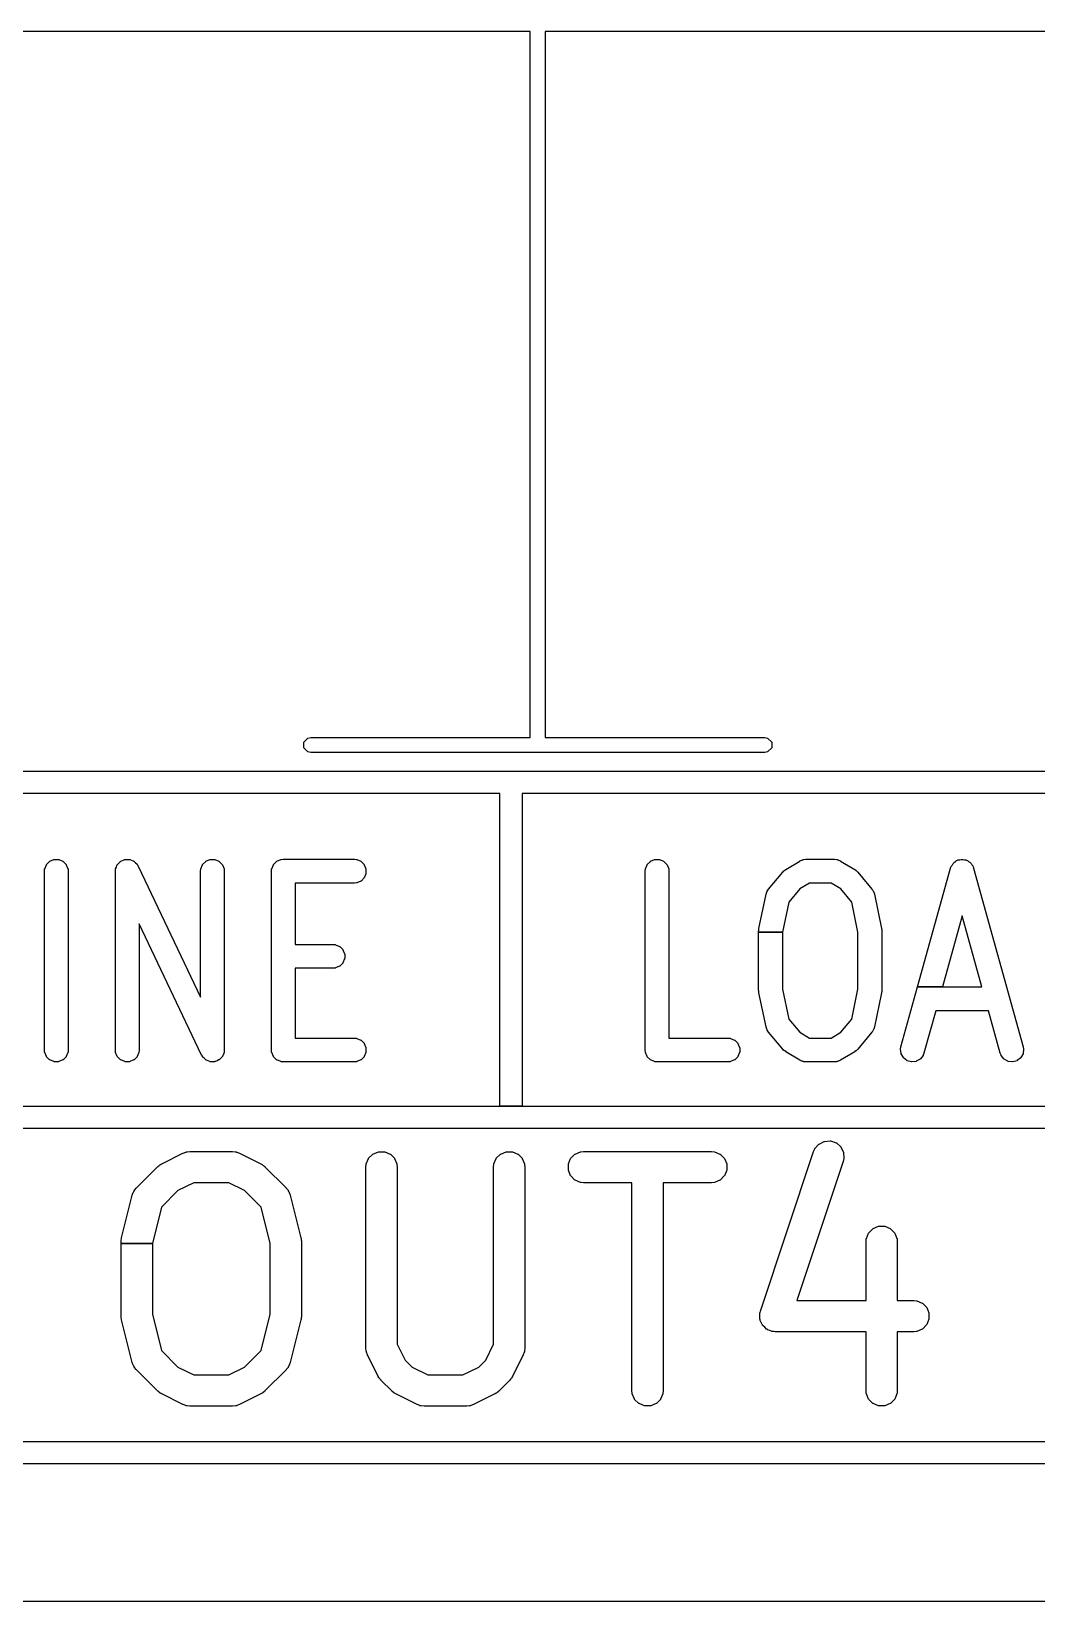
# Model space of a CAD drawing. Header units: millimetres. Extents: x 0 to 98, y 0 to 67.8.
# Drawn here: x 37.42 to 44.17, y 0 to 10.54 of the extents above; entities that cross this region are included whole.
import ezdxf

# ---------------------------------------------------------------- set-up
doc = ezdxf.new("R2010")
doc.units = ezdxf.units.MM
doc.layers.add('Edge.Cuts', color=254, linetype='CONTINUOUS', true_color=0xd0d2cd)

msp = doc.modelspace()

# ---------------------------------------------------------------- linework, layer by layer
at = {"layer": 'Edge.Cuts', "linetype": 'CONTINUOUS'}
for p, q in [((40.77, 10.54), (35.79, 10.54)), ((40.77, 5.8), (40.77, 10.54)), ((45.85, 10.54), (40.87, 10.54)), ((40.87, 10.54), (40.87, 5.8)), ((39.276866, 5.796194), (39.296, 5.8)), ((39.296, 5.8), (40.77, 5.8)), ((40.87, 5.8), (42.344, 5.8)), ((42.344, 5.8), (42.363134, 5.796194)), ((39.249806, 5.769134), (39.276866, 5.796194)), ((39.249806, 5.730866), (39.249806, 5.769134)), ((39.276866, 5.703806), (39.249806, 5.730866)), ((39.296, 5.7), (39.276866, 5.703806)), ((42.344, 5.7), (39.296, 5.7)), ((42.363134, 5.703806), (42.344, 5.7)), ((42.363134, 5.796194), (42.390194, 5.769134)), ((42.390194, 5.730866), (42.363134, 5.703806)), ((42.390194, 5.769134), (42.390194, 5.730866)), ((25.5, 5.575), (45.82, 5.575)), ((40.565, 5.425), (35.635, 5.425)), ((40.565, 3.325), (40.565, 5.425)), ((45.745, 5.425), (40.715, 5.425)), ((40.715, 5.425), (40.715, 3.325)), ((37.522676, 4.947862), (37.543368, 4.968554)), ((37.543368, 4.968554), (37.544991, 4.969637)), ((37.544991, 4.969637), (37.572027, 4.980836)), ((37.572027, 4.980836), (37.57394, 4.981217)), ((37.57394, 4.981217), (37.603204, 4.981217)), ((37.603204, 4.981217), (37.605117, 4.980836)), ((37.605117, 4.980836), (37.632153, 4.969637)), ((37.632153, 4.969637), (37.633776, 4.968554)), ((37.633776, 4.968554), (37.654468, 4.947862)), ((37.998866, 4.947861), (38.007779, 4.956776)), ((38.007779, 4.956776), (38.016213, 4.966129)), ((38.016213, 4.966129), (38.017775, 4.967295)), ((38.017775, 4.967295), (38.018777, 4.967773)), ((38.018777, 4.967773), (38.01956, 4.968555)), ((38.01956, 4.968555), (38.02118, 4.969637)), ((38.02118, 4.969637), (38.032811, 4.974457)), ((38.032811, 4.974457), (38.044198, 4.979877)), ((38.044198, 4.979877), (38.046088, 4.980355)), ((38.046088, 4.980355), (38.047192, 4.980413)), ((38.047192, 4.980413), (38.048218, 4.980837)), ((38.048218, 4.980837), (38.05013, 4.981217)), ((38.05013, 4.981217), (38.062738, 4.981217)), ((38.062738, 4.981217), (38.075313, 4.981868)), ((38.075313, 4.981868), (38.077244, 4.981587)), ((38.077244, 4.981587), (38.078287, 4.981217)), ((38.078287, 4.981217), (38.079394, 4.981217)), ((38.079394, 4.981217), (38.081307, 4.980837)), ((38.081307, 4.980837), (38.092956, 4.976013)), ((38.092956, 4.976013), (38.104822, 4.971801)), ((38.104822, 4.971801), (38.106498, 4.970803)), ((38.106498, 4.970803), (38.10732, 4.970062)), ((38.10732, 4.970062), (38.108345, 4.969637)), ((38.108345, 4.969637), (38.109966, 4.968554)), ((38.109966, 4.968554), (38.118878, 4.959642)), ((38.118878, 4.959642), (38.128233, 4.951208)), ((38.570294, 4.947862), (38.590986, 4.968554)), ((38.590986, 4.968554), (38.592609, 4.969637)), ((38.592609, 4.969637), (38.619645, 4.980836)), ((38.619645, 4.980836), (38.621558, 4.981217)), ((38.621558, 4.981217), (38.650822, 4.981217)), ((38.650822, 4.981217), (38.652735, 4.980836)), ((38.652735, 4.980836), (38.679771, 4.969637)), ((38.679771, 4.969637), (38.681394, 4.968554)), ((38.681394, 4.968554), (38.702086, 4.947862)), ((39.046485, 4.947862), (39.067177, 4.968554)), ((39.067177, 4.968554), (39.0688, 4.969637)), ((39.0688, 4.969637), (39.095836, 4.980836)), ((39.095836, 4.980836), (39.097259, 4.981193)), ((39.097259, 4.981193), (39.111891, 4.982634)), ((39.111891, 4.982634), (39.112381, 4.982658)), ((39.112381, 4.982658), (39.588571, 4.982658)), ((39.588571, 4.982658), (39.589061, 4.982634)), ((39.589061, 4.982634), (39.603693, 4.981193)), ((39.603693, 4.981193), (39.605116, 4.980836)), ((39.605116, 4.980836), (39.632152, 4.969637)), ((39.632152, 4.969637), (39.633775, 4.968554)), ((39.633775, 4.968554), (39.654467, 4.947862)), ((41.555056, 4.947862), (41.575748, 4.968554)), ((41.575748, 4.968554), (41.577371, 4.969637)), ((41.577371, 4.969637), (41.604407, 4.980836)), ((41.604407, 4.980836), (41.60632, 4.981217)), ((41.60632, 4.981217), (41.635584, 4.981217)), ((41.635584, 4.981217), (41.637497, 4.980836)), ((41.637497, 4.980836), (41.664533, 4.969637)), ((41.664533, 4.969637), (41.666156, 4.968554)), ((41.666156, 4.968554), (41.686848, 4.947862)), ((42.484555, 4.914114), (42.579793, 4.971257)), ((42.579793, 4.971257), (42.580225, 4.971489)), ((42.580225, 4.971489), (42.593513, 4.977782)), ((42.593513, 4.977782), (42.594917, 4.978209)), ((42.594917, 4.978209), (42.599824, 4.97894)), ((42.599824, 4.97894), (42.604407, 4.980837)), ((42.604407, 4.980837), (42.60583, 4.981193)), ((42.60583, 4.981193), (42.620462, 4.982634)), ((42.620462, 4.982634), (42.620952, 4.982658)), ((42.620952, 4.982658), (42.811428, 4.982658)), ((42.811428, 4.982658), (42.811918, 4.982634)), ((42.811918, 4.982634), (42.82655, 4.981193)), ((42.82655, 4.981193), (42.827973, 4.980837)), ((42.827973, 4.980837), (42.832561, 4.978937)), ((42.832561, 4.978937), (42.837463, 4.978207)), ((42.837463, 4.978207), (42.838867, 4.977781)), ((42.838867, 4.977781), (42.852155, 4.971489)), ((42.852155, 4.971489), (42.852587, 4.971257)), ((42.852587, 4.971257), (42.947826, 4.914114)), ((43.603067, 4.946425), (43.60738, 4.954052)), ((43.60738, 4.954052), (43.608653, 4.95553)), ((43.608653, 4.95553), (43.612606, 4.958623)), ((43.612606, 4.958623), (43.615699, 4.962576)), ((43.615699, 4.962576), (43.617177, 4.963849)), ((43.617177, 4.963849), (43.624804, 4.968162)), ((43.624804, 4.968162), (43.631705, 4.973556)), ((43.631705, 4.973556), (43.633446, 4.974434)), ((43.633446, 4.974434), (43.638281, 4.975778)), ((43.638281, 4.975778), (43.642653, 4.978248)), ((43.642653, 4.978248), (43.644505, 4.978858)), ((43.644505, 4.978858), (43.653199, 4.979923)), ((43.653199, 4.979923), (43.661644, 4.982268)), ((43.661644, 4.982268), (43.663589, 4.982413)), ((43.663589, 4.982413), (43.668571, 4.981804)), ((43.668571, 4.981804), (43.673553, 4.982413)), ((43.673553, 4.982413), (43.675498, 4.982268)), ((43.675498, 4.982268), (43.683941, 4.979923)), ((43.683941, 4.979923), (43.692637, 4.978858)), ((43.692637, 4.978858), (43.694489, 4.978248)), ((43.694489, 4.978248), (43.698859, 4.975778)), ((43.698859, 4.975778), (43.703696, 4.974434)), ((43.703696, 4.974434), (43.705437, 4.973556)), ((43.705437, 4.973556), (43.712338, 4.96816)), ((43.712338, 4.96816), (43.719964, 4.963849)), ((43.719964, 4.963849), (43.721443, 4.962576)), ((43.721443, 4.962576), (43.724534, 4.958623)), ((43.724534, 4.958623), (43.728489, 4.95553)), ((43.728489, 4.95553), (43.729762, 4.954051)), ((43.729762, 4.954051), (43.734071, 4.946427)), ((37.508572, 4.902658), (37.508596, 4.903148)), ((37.508572, 3.702658), (37.508572, 4.902658)), ((37.508596, 4.903148), (37.510037, 4.91778)), ((37.510037, 4.91778), (37.510394, 4.919203)), ((37.510394, 4.919203), (37.521593, 4.946239)), ((37.521593, 4.946239), (37.522676, 4.947862)), ((37.654468, 4.947862), (37.655551, 4.946239)), ((37.655551, 4.946239), (37.66675, 4.919203)), ((37.66675, 4.919203), (37.667107, 4.91778)), ((37.667107, 4.91778), (37.668548, 4.903148)), ((37.668548, 4.903148), (37.668572, 4.902658)), ((37.668572, 4.902658), (37.668572, 3.702658)), ((37.984762, 4.902658), (37.984786, 4.903148)), ((37.984762, 3.702658), (37.984762, 4.902658)), ((37.984786, 4.903148), (37.985629, 4.911714)), ((37.985552, 4.91321), (37.985832, 4.915136)), ((37.985629, 4.911714), (37.985552, 4.91321)), ((37.985832, 4.915136), (37.986017, 4.91566)), ((37.986017, 4.91566), (37.986227, 4.917782)), ((37.986227, 4.917782), (37.986583, 4.919203)), ((37.986583, 4.919203), (37.991405, 4.930848)), ((37.991405, 4.930848), (37.995619, 4.942719)), ((37.995619, 4.942719), (37.996616, 4.944393)), ((37.996616, 4.944393), (37.997358, 4.945218)), ((37.997358, 4.945218), (37.997783, 4.946241)), ((37.997783, 4.946241), (37.998866, 4.947861)), ((38.128233, 4.951208), (38.129167, 4.950075)), ((38.129167, 4.950075), (38.130262, 4.948258)), ((38.130262, 4.948258), (38.130658, 4.947862)), ((38.130658, 4.947862), (38.131741, 4.946239)), ((38.131741, 4.946239), (38.132312, 4.94486)), ((38.132312, 4.94486), (38.136759, 4.937485)), ((38.136759, 4.937485), (38.136991, 4.937053)), ((38.136991, 4.937053), (38.55619, 4.056735)), ((38.55619, 4.902658), (38.556214, 4.903148)), ((38.55619, 4.056735), (38.55619, 4.902658)), ((38.556214, 4.903148), (38.557655, 4.91778)), ((38.557655, 4.91778), (38.558012, 4.919203)), ((38.558012, 4.919203), (38.569211, 4.946239)), ((38.569211, 4.946239), (38.570294, 4.947862)), ((38.702086, 4.947862), (38.703169, 4.946239)), ((38.703169, 4.946239), (38.714368, 4.919203)), ((38.714368, 4.919203), (38.714725, 4.91778)), ((38.714725, 4.91778), (38.716166, 4.903148)), ((38.716166, 4.903148), (38.71619, 4.902658)), ((38.71619, 4.902658), (38.71619, 3.702658)), ((39.032381, 4.902658), (39.032405, 4.903148)), ((39.032381, 3.702658), (39.032381, 4.902658)), ((39.032405, 4.903148), (39.033846, 4.91778)), ((39.033846, 4.91778), (39.034203, 4.919203)), ((39.034203, 4.919203), (39.045402, 4.946239)), ((39.045402, 4.946239), (39.046485, 4.947862)), ((39.654467, 4.857454), (39.633775, 4.836762)), ((39.654467, 4.947862), (39.65555, 4.946239)), ((39.65555, 4.859077), (39.654467, 4.857454)), ((39.65555, 4.946239), (39.666749, 4.919203)), ((39.666749, 4.886113), (39.65555, 4.859077)), ((39.666749, 4.919203), (39.66713, 4.91729)), ((39.66713, 4.888026), (39.666749, 4.886113)), ((39.66713, 4.91729), (39.66713, 4.888026)), ((41.540952, 4.902658), (41.540976, 4.903148)), ((41.540952, 3.702658), (41.540952, 4.902658)), ((41.540976, 4.903148), (41.542417, 4.91778)), ((41.542417, 4.91778), (41.542774, 4.919203)), ((41.542774, 4.919203), (41.553973, 4.946239)), ((41.553973, 4.946239), (41.555056, 4.947862)), ((41.686848, 4.947862), (41.687931, 4.946239)), ((41.687931, 4.946239), (41.69913, 4.919203)), ((41.69913, 4.919203), (41.699487, 4.91778)), ((41.699487, 4.91778), (41.700928, 4.903148)), ((41.700928, 4.903148), (41.700952, 4.902658)), ((41.700952, 4.902658), (41.700952, 3.782658)), ((42.369018, 4.782444), (42.464256, 4.89673)), ((42.464256, 4.89673), (42.464588, 4.897091)), ((42.464588, 4.897091), (42.470389, 4.902806)), ((42.470389, 4.902806), (42.471304, 4.90404)), ((42.471304, 4.90404), (42.472339, 4.905077)), ((42.472339, 4.905077), (42.473789, 4.906155)), ((42.473789, 4.906155), (42.475065, 4.90741)), ((42.475065, 4.90741), (42.476247, 4.908274)), ((42.476247, 4.908274), (42.477609, 4.90899)), ((42.477609, 4.90899), (42.484147, 4.913842)), ((42.484147, 4.913842), (42.484555, 4.914114)), ((42.947826, 4.914114), (42.948234, 4.913842)), ((42.948234, 4.913842), (42.95477, 4.908989)), ((42.95477, 4.908989), (42.956133, 4.908274)), ((42.956133, 4.908274), (42.957318, 4.907409)), ((42.957318, 4.907409), (42.958599, 4.906147)), ((42.958599, 4.906147), (42.96004, 4.905077)), ((42.96004, 4.905077), (42.961076, 4.90404)), ((42.961076, 4.90404), (42.961988, 4.902809)), ((42.961988, 4.902809), (42.967792, 4.897091)), ((42.967792, 4.897091), (42.968124, 4.89673)), ((42.968124, 4.89673), (43.063362, 4.782444)), ((43.369669, 4.125515), (43.591489, 4.924069)), ((43.591489, 4.924069), (43.591644, 4.924534)), ((43.591644, 4.924534), (43.592315, 4.92627)), ((43.592315, 4.92627), (43.592371, 4.926725)), ((43.592371, 4.926725), (43.592981, 4.928576)), ((43.592981, 4.928576), (43.593697, 4.929845)), ((43.593697, 4.929845), (43.596949, 4.938248)), ((43.596949, 4.938248), (43.597673, 4.939524)), ((43.597673, 4.939524), (43.603067, 4.946425)), ((43.734071, 4.946427), (43.739469, 4.939524)), ((43.739469, 4.939524), (43.740193, 4.938248)), ((43.740193, 4.938248), (43.743442, 4.929847)), ((43.743442, 4.929847), (43.74416, 4.928578)), ((43.74416, 4.928578), (43.744771, 4.92672)), ((43.744771, 4.92672), (43.744825, 4.926274)), ((43.744825, 4.926274), (43.745498, 4.924536)), ((43.745498, 4.924536), (43.745653, 4.924069)), ((43.745653, 4.924069), (44.078986, 3.724069)), ((39.588571, 4.822658), (39.192381, 4.822658)), ((39.192381, 4.822658), (39.192381, 4.411229)), ((39.589061, 4.822682), (39.588571, 4.822658)), ((39.603693, 4.824123), (39.589061, 4.822682)), ((39.605116, 4.82448), (39.603693, 4.824123)), ((39.632152, 4.835679), (39.605116, 4.82448)), ((39.633775, 4.836762), (39.632152, 4.835679)), ((42.304538, 4.518975), (42.352158, 4.747546)), ((42.352158, 4.747546), (42.352282, 4.748021)), ((42.352282, 4.748021), (42.356677, 4.762051)), ((42.356677, 4.762051), (42.357315, 4.76337)), ((42.357315, 4.76337), (42.358957, 4.765782)), ((42.358957, 4.765782), (42.359826, 4.768568)), ((42.359826, 4.768568), (42.360463, 4.769889)), ((42.360463, 4.769889), (42.368723, 4.782052)), ((42.368723, 4.782052), (42.369018, 4.782444)), ((42.578496, 4.783891), (42.50472, 4.69536)), ((42.643111, 4.822658), (42.578496, 4.783891)), ((42.78927, 4.822658), (42.643111, 4.822658)), ((42.853882, 4.783892), (42.78927, 4.822658)), ((42.927658, 4.69536), (42.853882, 4.783892)), ((43.063362, 4.782444), (43.063657, 4.782052)), ((43.063657, 4.782052), (43.071917, 4.769888)), ((43.071917, 4.769888), (43.072555, 4.768566)), ((43.072555, 4.768566), (43.073422, 4.765782)), ((43.073422, 4.765782), (43.075065, 4.763371)), ((43.075065, 4.763371), (43.075704, 4.762051)), ((43.075704, 4.762051), (43.080099, 4.748021)), ((43.080099, 4.748021), (43.080223, 4.747546)), ((43.080223, 4.747546), (43.127842, 4.518974)), ((42.50472, 4.69536), (42.462857, 4.494411)), ((42.969523, 4.494415), (42.927658, 4.69536)), ((38.563962, 3.668263), (38.144762, 4.548583)), ((38.144762, 4.548583), (38.144762, 3.702658)), ((43.668571, 4.603753), (43.535728, 4.125515)), ((43.801414, 4.125515), (43.668571, 4.603753)), ((42.302857, 4.502658), (42.30288, 4.503137)), ((42.302857, 4.494411), (42.302857, 4.502658)), ((42.302857, 4.102658), (42.302857, 4.494411)), ((42.302857, 4.494411), (42.462857, 4.494411)), ((42.462857, 4.494411), (42.302857, 4.494411)), ((42.30288, 4.503137), (42.302906, 4.503412)), ((42.302889, 4.50387), (42.303636, 4.510822)), ((42.302906, 4.503412), (42.302889, 4.50387)), ((42.303636, 4.510822), (42.304322, 4.517781)), ((42.304322, 4.517781), (42.304433, 4.518229)), ((42.304433, 4.518229), (42.304463, 4.518498)), ((42.304463, 4.518498), (42.304538, 4.518975)), ((42.462857, 4.494411), (42.462857, 4.110907)), ((42.969523, 4.110903), (42.969523, 4.494415)), ((43.127842, 4.518974), (43.127918, 4.518488)), ((43.127918, 4.518488), (43.127946, 4.518228)), ((43.127946, 4.518228), (43.128058, 4.517779)), ((43.128058, 4.517779), (43.128738, 4.510862)), ((43.128738, 4.510862), (43.129491, 4.503872)), ((43.129491, 4.503872), (43.129472, 4.503416)), ((43.129472, 4.503416), (43.129499, 4.503148)), ((43.129499, 4.503148), (43.129523, 4.502658)), ((43.129523, 4.502658), (43.129523, 4.102658)), ((39.192381, 4.411229), (39.445714, 4.411229)), ((39.445714, 4.411229), (39.446204, 4.411205)), ((39.446204, 4.411205), (39.460836, 4.409764)), ((39.460836, 4.409764), (39.462259, 4.409407)), ((39.462259, 4.409407), (39.489295, 4.398208)), ((39.489295, 4.398208), (39.490918, 4.397125)), ((39.490918, 4.397125), (39.51161, 4.376433)), ((39.51161, 4.376433), (39.512693, 4.37481)), ((39.512693, 4.37481), (39.523892, 4.347774)), ((39.523892, 4.347774), (39.524273, 4.345861)), ((39.524273, 4.345861), (39.524273, 4.316597)), ((39.445714, 4.251229), (39.192381, 4.251229)), ((39.192381, 4.251229), (39.192381, 3.782658)), ((39.446204, 4.251253), (39.445714, 4.251229)), ((39.460836, 4.252694), (39.446204, 4.251253)), ((39.462259, 4.253051), (39.460836, 4.252694)), ((39.489295, 4.26425), (39.462259, 4.253051)), ((39.490918, 4.265333), (39.489295, 4.26425)), ((39.51161, 4.286025), (39.490918, 4.265333)), ((39.512693, 4.287648), (39.51161, 4.286025)), ((39.523892, 4.314684), (39.512693, 4.287648)), ((39.524273, 4.316597), (39.523892, 4.314684)), ((42.462857, 4.110907), (42.50472, 3.909957)), ((42.927658, 3.909957), (42.969523, 4.110903)), ((43.258156, 3.724069), (43.369669, 4.125515)), ((43.369669, 4.125515), (43.535728, 4.125515)), ((43.535728, 4.125515), (43.369669, 4.125515)), ((43.535728, 4.125515), (43.801414, 4.125515)), ((42.30288, 4.102178), (42.302857, 4.102658)), ((42.302906, 4.101906), (42.30288, 4.102178)), ((42.302889, 4.101445), (42.302906, 4.101906)), ((42.303636, 4.094497), (42.302889, 4.101445)), ((42.303636, 4.094496), (42.303636, 4.094497)), ((42.304322, 4.087536), (42.303636, 4.094496)), ((42.304431, 4.087096), (42.304322, 4.087536)), ((42.304462, 4.08682), (42.304431, 4.087096)), ((42.304538, 4.086341), (42.304462, 4.08682)), ((42.352158, 3.857769), (42.304538, 4.086341)), ((43.127842, 4.086342), (43.080223, 3.857769)), ((43.127919, 4.086829), (43.127842, 4.086342)), ((43.127947, 4.087099), (43.127919, 4.086829)), ((43.128058, 4.087537), (43.127947, 4.087099)), ((43.128738, 4.094455), (43.128058, 4.087537)), ((43.129491, 4.101444), (43.128738, 4.094455)), ((43.129499, 4.102167), (43.129472, 4.101903)), ((43.129472, 4.101903), (43.129491, 4.101444)), ((43.129523, 4.102658), (43.129499, 4.102167)), ((42.50472, 3.909957), (42.578496, 3.821426)), ((42.853882, 3.821427), (42.927658, 3.909957)), ((43.491283, 3.965515), (43.41232, 3.681247)), ((43.845859, 3.965515), (43.491283, 3.965515)), ((43.924822, 3.681247), (43.845859, 3.965515)), ((42.352282, 3.857295), (42.352158, 3.857769)), ((42.356676, 3.843265), (42.352282, 3.857295)), ((42.357315, 3.841944), (42.356676, 3.843265)), ((42.358957, 3.839533), (42.357315, 3.841944)), ((42.359826, 3.836747), (42.358957, 3.839533)), ((42.360463, 3.835426), (42.359826, 3.836747)), ((42.368723, 3.823263), (42.360463, 3.835426)), ((42.369018, 3.822871), (42.368723, 3.823263)), ((42.464256, 3.708585), (42.369018, 3.822871)), ((42.578496, 3.821426), (42.643109, 3.782658)), ((42.78927, 3.782658), (42.853882, 3.821427)), ((43.063362, 3.822871), (42.968124, 3.708585)), ((43.063657, 3.823263), (43.063362, 3.822871)), ((43.071917, 3.835427), (43.063657, 3.823263)), ((43.072555, 3.836749), (43.071917, 3.835427)), ((43.073421, 3.839533), (43.072555, 3.836749)), ((43.075065, 3.841943), (43.073421, 3.839533)), ((43.075704, 3.843264), (43.075065, 3.841943)), ((43.080099, 3.857294), (43.075704, 3.843264)), ((43.080223, 3.857769), (43.080099, 3.857294)), ((37.508596, 3.702168), (37.508572, 3.702658)), ((37.510037, 3.687536), (37.508596, 3.702168)), ((37.668548, 3.702168), (37.667107, 3.687536)), ((37.668572, 3.702658), (37.668548, 3.702168)), ((37.984786, 3.702168), (37.984762, 3.702658)), ((37.986227, 3.687536), (37.984786, 3.702168)), ((38.144738, 3.702168), (38.143297, 3.687536)), ((38.144762, 3.702658), (38.144738, 3.702168)), ((38.714933, 3.689651), (38.714725, 3.687536)), ((38.715119, 3.690174), (38.714933, 3.689651)), ((38.7154, 3.692109), (38.715119, 3.690174)), ((38.716166, 3.702167), (38.715321, 3.693606)), ((38.715321, 3.693606), (38.7154, 3.692109)), ((38.71619, 3.702658), (38.716166, 3.702167)), ((39.032405, 3.702168), (39.032381, 3.702658)), ((39.033846, 3.687536), (39.032405, 3.702168)), ((39.192381, 3.782658), (39.588571, 3.782658)), ((39.588571, 3.782658), (39.589061, 3.782634)), ((39.589061, 3.782634), (39.603693, 3.781193)), ((39.603693, 3.781193), (39.605116, 3.780836)), ((39.605116, 3.780836), (39.632152, 3.769637)), ((39.632152, 3.769637), (39.633775, 3.768554)), ((39.633775, 3.768554), (39.654467, 3.747862)), ((39.654467, 3.747862), (39.65555, 3.746239)), ((39.65555, 3.746239), (39.666749, 3.719203)), ((39.666749, 3.719203), (39.66713, 3.71729)), ((39.66713, 3.71729), (39.66713, 3.688026)), ((41.540976, 3.702168), (41.540952, 3.702658)), ((41.542417, 3.687536), (41.540976, 3.702168)), ((41.700952, 3.782658), (42.097142, 3.782658)), ((42.097142, 3.782658), (42.097632, 3.782634)), ((42.097632, 3.782634), (42.112264, 3.781193)), ((42.112264, 3.781193), (42.113687, 3.780836)), ((42.113687, 3.780836), (42.140723, 3.769637)), ((42.140723, 3.769637), (42.142346, 3.768554)), ((42.142346, 3.768554), (42.163038, 3.747862)), ((42.163038, 3.747862), (42.164121, 3.746239)), ((42.164121, 3.746239), (42.17532, 3.719203)), ((42.17532, 3.719203), (42.175701, 3.71729)), ((42.175701, 3.71729), (42.175701, 3.688026)), ((42.464588, 3.708224), (42.464256, 3.708585)), ((42.470389, 3.70251), (42.464588, 3.708224)), ((42.471305, 3.701274), (42.470389, 3.70251)), ((42.472342, 3.700236), (42.471305, 3.701274)), ((42.473784, 3.699166), (42.472342, 3.700236)), ((42.475063, 3.697906), (42.473784, 3.699166)), ((42.476248, 3.697041), (42.475063, 3.697906)), ((42.477606, 3.696328), (42.476248, 3.697041)), ((42.484147, 3.691473), (42.477606, 3.696328)), ((42.484555, 3.691201), (42.484147, 3.691473)), ((42.579793, 3.634059), (42.484555, 3.691201)), ((42.643109, 3.782658), (42.78927, 3.782658)), ((42.947825, 3.691201), (42.852587, 3.634059)), ((42.948234, 3.691474), (42.947825, 3.691201)), ((42.954765, 3.696325), (42.948234, 3.691474)), ((42.95613, 3.697039), (42.954765, 3.696325)), ((42.95732, 3.697908), (42.95613, 3.697039)), ((42.958599, 3.699171), (42.95732, 3.697908)), ((42.960036, 3.700235), (42.958599, 3.699171)), ((42.961077, 3.701276), (42.960036, 3.700235)), ((42.961993, 3.702515), (42.961077, 3.701276)), ((42.967791, 3.708224), (42.961993, 3.702515)), ((42.968124, 3.708585), (42.967791, 3.708224)), ((43.255483, 3.70764), (43.25552, 3.709107)), ((43.259038, 3.678593), (43.255483, 3.70764)), ((43.25552, 3.709107), (43.258048, 3.723591)), ((43.258048, 3.723591), (43.258156, 3.724069)), ((44.081659, 3.70764), (44.078104, 3.678593)), ((44.078986, 3.724069), (44.079094, 3.723591)), ((44.079094, 3.723591), (44.081622, 3.709107)), ((44.081622, 3.709107), (44.081659, 3.70764)), ((37.510394, 3.686113), (37.510037, 3.687536)), ((37.521593, 3.659077), (37.510394, 3.686113)), ((37.522676, 3.657454), (37.521593, 3.659077)), ((37.543368, 3.636762), (37.522676, 3.657454)), ((37.544991, 3.635679), (37.543368, 3.636762)), ((37.572027, 3.62448), (37.544991, 3.635679)), ((37.57394, 3.624099), (37.572027, 3.62448)), ((37.603204, 3.624099), (37.57394, 3.624099)), ((37.605117, 3.62448), (37.603204, 3.624099)), ((37.632153, 3.635679), (37.605117, 3.62448)), ((37.633776, 3.636762), (37.632153, 3.635679)), ((37.654468, 3.657454), (37.633776, 3.636762)), ((37.655551, 3.659077), (37.654468, 3.657454)), ((37.66675, 3.686113), (37.655551, 3.659077)), ((37.667107, 3.687536), (37.66675, 3.686113)), ((37.986584, 3.686113), (37.986227, 3.687536)), ((37.997783, 3.659077), (37.986584, 3.686113)), ((37.998866, 3.657454), (37.997783, 3.659077)), ((38.019558, 3.636762), (37.998866, 3.657454)), ((38.021181, 3.635679), (38.019558, 3.636762)), ((38.048217, 3.62448), (38.021181, 3.635679)), ((38.05013, 3.624099), (38.048217, 3.62448)), ((38.079394, 3.624099), (38.05013, 3.624099)), ((38.081307, 3.62448), (38.079394, 3.624099)), ((38.108343, 3.635679), (38.081307, 3.62448)), ((38.109966, 3.636762), (38.108343, 3.635679)), ((38.130658, 3.657454), (38.109966, 3.636762)), ((38.131741, 3.659077), (38.130658, 3.657454)), ((38.14294, 3.686113), (38.131741, 3.659077)), ((38.143297, 3.687536), (38.14294, 3.686113)), ((38.564194, 3.667832), (38.563962, 3.668263)), ((38.568634, 3.660467), (38.564194, 3.667832)), ((38.569211, 3.659075), (38.568634, 3.660467)), ((38.570294, 3.657454), (38.569211, 3.659075)), ((38.570686, 3.657062), (38.570294, 3.657454)), ((38.571785, 3.65524), (38.570686, 3.657062)), ((38.572719, 3.654108), (38.571785, 3.65524)), ((38.582072, 3.645676), (38.572719, 3.654108)), ((38.590986, 3.636762), (38.582072, 3.645676)), ((38.592609, 3.635679), (38.590986, 3.636762)), ((38.593629, 3.635257), (38.592609, 3.635679)), ((38.594454, 3.634513), (38.593629, 3.635257)), ((38.59613, 3.633515), (38.594454, 3.634513)), ((38.608011, 3.629299), (38.59613, 3.633515)), ((38.619645, 3.62448), (38.608011, 3.629299)), ((38.621558, 3.624099), (38.619645, 3.62448)), ((38.622665, 3.624099), (38.621558, 3.624099)), ((38.623708, 3.623729), (38.622665, 3.624099)), ((38.625638, 3.623448), (38.623708, 3.623729)), ((38.638221, 3.624099), (38.625638, 3.623448)), ((38.650822, 3.624099), (38.638221, 3.624099)), ((38.652737, 3.62448), (38.650822, 3.624099)), ((38.653758, 3.624904), (38.652737, 3.62448)), ((38.654861, 3.62496), (38.653758, 3.624904)), ((38.656755, 3.625439), (38.654861, 3.62496)), ((38.668146, 3.630865), (38.656755, 3.625439)), ((38.679771, 3.635679), (38.668146, 3.630865)), ((38.681395, 3.636764), (38.679771, 3.635679)), ((38.682175, 3.637545), (38.681395, 3.636764)), ((38.683174, 3.63802), (38.682175, 3.637545)), ((38.68474, 3.639187), (38.683174, 3.63802)), ((38.693181, 3.648552), (38.68474, 3.639187)), ((38.702085, 3.657454), (38.693181, 3.648552)), ((38.70317, 3.659078), (38.702085, 3.657454)), ((38.703592, 3.6601), (38.70317, 3.659078)), ((38.704334, 3.660921), (38.703592, 3.6601)), ((38.705333, 3.662598), (38.704334, 3.660921)), ((38.709546, 3.674474), (38.705333, 3.662598)), ((38.714368, 3.686112), (38.709546, 3.674474)), ((38.714725, 3.687536), (38.714368, 3.686112)), ((39.034203, 3.686113), (39.033846, 3.687536)), ((39.045402, 3.659077), (39.034203, 3.686113)), ((39.046485, 3.657454), (39.045402, 3.659077)), ((39.067177, 3.636762), (39.046485, 3.657454)), ((39.0688, 3.635679), (39.067177, 3.636762)), ((39.095836, 3.62448), (39.0688, 3.635679)), ((39.097259, 3.624123), (39.095836, 3.62448)), ((39.111891, 3.622682), (39.097259, 3.624123)), ((39.112381, 3.622658), (39.111891, 3.622682)), ((39.588571, 3.622658), (39.112381, 3.622658)), ((39.589061, 3.622682), (39.588571, 3.622658)), ((39.603693, 3.624123), (39.589061, 3.622682)), ((39.605116, 3.62448), (39.603693, 3.624123)), ((39.632152, 3.635679), (39.605116, 3.62448)), ((39.633775, 3.636762), (39.632152, 3.635679)), ((39.654467, 3.657454), (39.633775, 3.636762)), ((39.65555, 3.659077), (39.654467, 3.657454)), ((39.666749, 3.686113), (39.65555, 3.659077)), ((39.66713, 3.688026), (39.666749, 3.686113)), ((41.542774, 3.686113), (41.542417, 3.687536)), ((41.553973, 3.659077), (41.542774, 3.686113)), ((41.555056, 3.657454), (41.553973, 3.659077)), ((41.575748, 3.636762), (41.555056, 3.657454)), ((41.577371, 3.635679), (41.575748, 3.636762)), ((41.604407, 3.62448), (41.577371, 3.635679)), ((41.60583, 3.624123), (41.604407, 3.62448)), ((41.620462, 3.622682), (41.60583, 3.624123)), ((41.620952, 3.622658), (41.620462, 3.622682)), ((42.097142, 3.622658), (41.620952, 3.622658)), ((42.097632, 3.622682), (42.097142, 3.622658)), ((42.112264, 3.624123), (42.097632, 3.622682)), ((42.113687, 3.62448), (42.112264, 3.624123)), ((42.140723, 3.635679), (42.113687, 3.62448)), ((42.142346, 3.636762), (42.140723, 3.635679)), ((42.163038, 3.657454), (42.142346, 3.636762)), ((42.164121, 3.659077), (42.163038, 3.657454)), ((42.17532, 3.686113), (42.164121, 3.659077)), ((42.175701, 3.688026), (42.17532, 3.686113)), ((42.580225, 3.633827), (42.579793, 3.634059)), ((42.593513, 3.627535), (42.580225, 3.633827)), ((42.594917, 3.627108), (42.593513, 3.627535)), ((42.599823, 3.626379), (42.594917, 3.627108)), ((42.604406, 3.62448), (42.599823, 3.626379)), ((42.60583, 3.624123), (42.604406, 3.62448)), ((42.620462, 3.622682), (42.60583, 3.624123)), ((42.620952, 3.622658), (42.620462, 3.622682)), ((42.811428, 3.622658), (42.620952, 3.622658)), ((42.811918, 3.622682), (42.811428, 3.622658)), ((42.82655, 3.624123), (42.811918, 3.622682)), ((42.827974, 3.62448), (42.82655, 3.624123)), ((42.832552, 3.626378), (42.827974, 3.62448)), ((42.837462, 3.627107), (42.832552, 3.626378)), ((42.838867, 3.627534), (42.837462, 3.627107)), ((42.852155, 3.633827), (42.838867, 3.627534)), ((42.852587, 3.634059), (42.852155, 3.633827)), ((43.259648, 3.67674), (43.259038, 3.678593)), ((43.274047, 3.651265), (43.259648, 3.67674)), ((43.27532, 3.649786), (43.274047, 3.651265)), ((43.298372, 3.63176), (43.27532, 3.649786)), ((43.300114, 3.630881), (43.298372, 3.63176)), ((43.328311, 3.623048), (43.300114, 3.630881)), ((43.330256, 3.622903), (43.328311, 3.623048)), ((43.359303, 3.626458), (43.330256, 3.622903)), ((43.361156, 3.627068), (43.359303, 3.626458)), ((43.386631, 3.641467), (43.361156, 3.627068)), ((43.38811, 3.64274), (43.386631, 3.641467)), ((43.406136, 3.665792), (43.38811, 3.64274)), ((43.40686, 3.667068), (43.406136, 3.665792)), ((43.412165, 3.680781), (43.40686, 3.667068)), ((43.41232, 3.681247), (43.412165, 3.680781)), ((43.924977, 3.680781), (43.924822, 3.681247)), ((43.930282, 3.667068), (43.924977, 3.680781)), ((43.931006, 3.665792), (43.930282, 3.667068)), ((43.949032, 3.64274), (43.931006, 3.665792)), ((43.950511, 3.641467), (43.949032, 3.64274)), ((43.975986, 3.627068), (43.950511, 3.641467)), ((43.977839, 3.626458), (43.975986, 3.627068)), ((44.006886, 3.622903), (43.977839, 3.626458)), ((44.008831, 3.623048), (44.006886, 3.622903)), ((44.037028, 3.630881), (44.008831, 3.623048)), ((44.03877, 3.63176), (44.037028, 3.630881)), ((44.061822, 3.649786), (44.03877, 3.63176)), ((44.063095, 3.651265), (44.061822, 3.649786)), ((44.077494, 3.67674), (44.063095, 3.651265)), ((44.078104, 3.678593), (44.077494, 3.67674)), ((35.635, 3.325), (40.565, 3.325)), ((40.565, 3.325), (40.715, 3.325)), ((40.715, 3.325), (40.565, 3.325)), ((40.715, 3.325), (45.745, 3.325)), ((45.745, 3.175), (35.635, 3.175)), ((42.680775, 3.040699), (42.70634, 3.070175)), ((42.70634, 3.070175), (42.707881, 3.071371)), ((42.707881, 3.071371), (42.74278, 3.08882)), ((42.74278, 3.08882), (42.744661, 3.089335)), ((42.744661, 3.089335), (42.783581, 3.092102)), ((42.783581, 3.092102), (42.785517, 3.091858)), ((42.785517, 3.091858), (42.822533, 3.079519)), ((42.822533, 3.079519), (42.824228, 3.078553)), ((42.824228, 3.078553), (42.853704, 3.052988)), ((38.295899, 2.938958), (38.438756, 3.010387)), ((38.438756, 3.010387), (38.439205, 3.010585)), ((38.439205, 3.010585), (38.457514, 3.017591)), ((38.457514, 3.017591), (38.458946, 3.017908)), ((38.458946, 3.017908), (38.461717, 3.018106)), ((38.461717, 3.018106), (38.464292, 3.019171)), ((38.464292, 3.019171), (38.465715, 3.019527)), ((38.465715, 3.019527), (38.485224, 3.021448)), ((38.485224, 3.021448), (38.485714, 3.021472)), ((38.485714, 3.021472), (38.771428, 3.021472)), ((38.771428, 3.021472), (38.771918, 3.021448)), ((38.771918, 3.021448), (38.791427, 3.019527)), ((38.791427, 3.019527), (38.79285, 3.01917)), ((38.79285, 3.01917), (38.79542, 3.018106)), ((38.79542, 3.018106), (38.798196, 3.017908)), ((38.798196, 3.017908), (38.799628, 3.017591)), ((38.799628, 3.017591), (38.817937, 3.010585)), ((38.817937, 3.010585), (38.818386, 3.010387)), ((38.818386, 3.010387), (38.961242, 2.938958)), ((39.66873, 2.937894), (39.683662, 2.973942)), ((39.683662, 2.973942), (39.684745, 2.975565)), ((39.684745, 2.975565), (39.712335, 3.003155)), ((39.712335, 3.003155), (39.713958, 3.004238)), ((39.713958, 3.004238), (39.750006, 3.01917)), ((39.750006, 3.01917), (39.751919, 3.019551)), ((39.751919, 3.019551), (39.790937, 3.019551)), ((39.790937, 3.019551), (39.79285, 3.01917)), ((39.79285, 3.01917), (39.828898, 3.004238)), ((39.828898, 3.004238), (39.830521, 3.003155)), ((39.830521, 3.003155), (39.858111, 2.975565)), ((39.858111, 2.975565), (39.859194, 2.973942)), ((39.859194, 2.973942), (39.874126, 2.937894)), ((40.525873, 2.937894), (40.540805, 2.973942)), ((40.540805, 2.973942), (40.541888, 2.975565)), ((40.541888, 2.975565), (40.569478, 3.003155)), ((40.569478, 3.003155), (40.571101, 3.004238)), ((40.571101, 3.004238), (40.607149, 3.01917)), ((40.607149, 3.01917), (40.609062, 3.019551)), ((40.609062, 3.019551), (40.64808, 3.019551)), ((40.64808, 3.019551), (40.649993, 3.01917)), ((40.649993, 3.01917), (40.686041, 3.004238)), ((40.686041, 3.004238), (40.687664, 3.003155)), ((40.687664, 3.003155), (40.715254, 2.975565)), ((40.715254, 2.975565), (40.716337, 2.973942)), ((40.716337, 2.973942), (40.731269, 2.937894)), ((41.025874, 2.937894), (41.040806, 2.973942)), ((41.040806, 2.973942), (41.041889, 2.975565)), ((41.041889, 2.975565), (41.069479, 3.003155)), ((41.069479, 3.003155), (41.071102, 3.004238)), ((41.071102, 3.004238), (41.10715, 3.01917)), ((41.10715, 3.01917), (41.108573, 3.019527)), ((41.108573, 3.019527), (41.128082, 3.021448)), ((41.128082, 3.021448), (41.128572, 3.021472)), ((41.128572, 3.021472), (41.985715, 3.021472)), ((41.985715, 3.021472), (41.986205, 3.021448)), ((41.986205, 3.021448), (42.005714, 3.019527)), ((42.005714, 3.019527), (42.007137, 3.01917)), ((42.007137, 3.01917), (42.043185, 3.004238)), ((42.043185, 3.004238), (42.044808, 3.003155)), ((42.044808, 3.003155), (42.072398, 2.975565)), ((42.072398, 2.975565), (42.073481, 2.973942)), ((42.073481, 2.973942), (42.088413, 2.937894)), ((42.314675, 1.949676), (42.671818, 3.021103)), ((42.87104, 2.954696), (42.559965, 2.021472)), ((42.671818, 3.021103), (42.671995, 3.02156)), ((42.671995, 3.02156), (42.679986, 3.039461)), ((42.679986, 3.039461), (42.680775, 3.040699)), ((42.853704, 3.052988), (42.8549, 3.051447)), ((42.8549, 3.051447), (42.87235, 3.016548)), ((42.871173, 2.955168), (42.87104, 2.954696)), ((42.87552, 2.974283), (42.871173, 2.955168)), ((42.87235, 3.016548), (42.872865, 3.014666)), ((42.872865, 3.014666), (42.875631, 2.975746)), ((42.875631, 2.975746), (42.87552, 2.974283)), ((38.125753, 2.776433), (38.268611, 2.91929)), ((38.268611, 2.91929), (38.268975, 2.919619)), ((38.268975, 2.919619), (38.276313, 2.925643)), ((38.276313, 2.925643), (38.277769, 2.92732)), ((38.277769, 2.92732), (38.27888, 2.928274)), ((38.27888, 2.928274), (38.281629, 2.930006)), ((38.281629, 2.930006), (38.284129, 2.932056)), ((38.284129, 2.932056), (38.285385, 2.932809)), ((38.285385, 2.932809), (38.28743, 2.933658)), ((38.28743, 2.933658), (38.295472, 2.938718)), ((38.295472, 2.938718), (38.295899, 2.938958)), ((38.961242, 2.938958), (38.961669, 2.938718)), ((38.961669, 2.938718), (38.96971, 2.933657)), ((38.96971, 2.933657), (38.971756, 2.932809)), ((38.971756, 2.932809), (38.973014, 2.932055)), ((38.973014, 2.932055), (38.975515, 2.930003)), ((38.975515, 2.930003), (38.978261, 2.928274)), ((38.978261, 2.928274), (38.979374, 2.927319)), ((38.979374, 2.927319), (38.980827, 2.925643)), ((38.980827, 2.925643), (38.988168, 2.919619)), ((38.988168, 2.919619), (38.988532, 2.91929)), ((38.988532, 2.91929), (39.131388, 2.776433)), ((39.666428, 2.916472), (39.666452, 2.916962)), ((39.666428, 1.702186), (39.666428, 2.916472)), ((39.666452, 2.916962), (39.668373, 2.936471)), ((39.668373, 2.936471), (39.66873, 2.937894)), ((39.874126, 2.937894), (39.874483, 2.936471)), ((39.874483, 2.936471), (39.876404, 2.916962)), ((39.876404, 2.916962), (39.876428, 2.916472)), ((39.876428, 2.916472), (39.876428, 1.726975)), ((40.523571, 2.916472), (40.523595, 2.916962)), ((40.523571, 1.726974), (40.523571, 2.916472)), ((40.523595, 2.916962), (40.525516, 2.936471)), ((40.525516, 2.936471), (40.525873, 2.937894)), ((40.731269, 2.937894), (40.731626, 2.936471)), ((40.731626, 2.936471), (40.733547, 2.916962)), ((40.733547, 2.916962), (40.733571, 2.916472)), ((40.733571, 2.916472), (40.733571, 1.702186)), ((41.025493, 2.935981), (41.025874, 2.937894)), ((41.025493, 2.896963), (41.025493, 2.935981)), ((41.025874, 2.89505), (41.025493, 2.896963)), ((41.040806, 2.859002), (41.025874, 2.89505)), ((41.041889, 2.857379), (41.040806, 2.859002)), ((41.069479, 2.829789), (41.041889, 2.857379)), ((42.072398, 2.857379), (42.044808, 2.829789)), ((42.073481, 2.859002), (42.072398, 2.857379)), ((42.088413, 2.89505), (42.073481, 2.859002)), ((42.088413, 2.937894), (42.088794, 2.935981)), ((42.088794, 2.896963), (42.088413, 2.89505)), ((42.088794, 2.935981), (42.088794, 2.896963)), ((38.098276, 2.728121), (38.104871, 2.746582)), ((38.104871, 2.746582), (38.105562, 2.747876)), ((38.105562, 2.747876), (38.109622, 2.753358)), ((38.109622, 2.753358), (38.112233, 2.759658)), ((38.112233, 2.759658), (38.112987, 2.760916)), ((38.112987, 2.760916), (38.125424, 2.776069)), ((38.125424, 2.776069), (38.125753, 2.776433)), ((38.405054, 2.758749), (38.29481, 2.648505)), ((38.510501, 2.811472), (38.405054, 2.758749)), ((38.74664, 2.811472), (38.510501, 2.811472)), ((38.852085, 2.75875), (38.74664, 2.811472)), ((38.96233, 2.648505), (38.852085, 2.75875)), ((39.131388, 2.776433), (39.131717, 2.776069)), ((39.131717, 2.776069), (39.144154, 2.760916)), ((39.144154, 2.760916), (39.144908, 2.759657)), ((39.144908, 2.759657), (39.147516, 2.753359)), ((39.147516, 2.753359), (39.151578, 2.747877)), ((39.151578, 2.747877), (39.15227, 2.746582)), ((39.15227, 2.746582), (39.158865, 2.728122)), ((41.071102, 2.828706), (41.069479, 2.829789)), ((41.10715, 2.813774), (41.071102, 2.828706)), ((41.108573, 2.813417), (41.10715, 2.813774)), ((41.128082, 2.811496), (41.108573, 2.813417)), ((41.128572, 2.811472), (41.128082, 2.811496)), ((41.452143, 2.811472), (41.128572, 2.811472)), ((41.452143, 1.416472), (41.452143, 2.811472)), ((41.985715, 2.811472), (41.662143, 2.811472)), ((41.662143, 2.811472), (41.662143, 1.416472)), ((41.986205, 2.811496), (41.985715, 2.811472)), ((42.005714, 2.813417), (41.986205, 2.811496)), ((42.007137, 2.813774), (42.005714, 2.813417)), ((42.043185, 2.828706), (42.007137, 2.813774)), ((42.044808, 2.829789), (42.043185, 2.828706)), ((38.026706, 2.441938), (38.098134, 2.727652)), ((38.098134, 2.727652), (38.098276, 2.728121)), ((38.29481, 2.648505), (38.233571, 2.403548)), ((39.023571, 2.403546), (38.96233, 2.648505)), ((39.158865, 2.728122), (39.159007, 2.727653)), ((39.159007, 2.727653), (39.230436, 2.441939)), ((38.023743, 2.422064), (38.024803, 2.429235)), ((38.024803, 2.429235), (38.025516, 2.436471)), ((38.025516, 2.436471), (38.025872, 2.437893)), ((38.025872, 2.437893), (38.026201, 2.438689)), ((38.026201, 2.438689), (38.026611, 2.441457)), ((38.026611, 2.441457), (38.026706, 2.441938)), ((39.230436, 2.441939), (39.230531, 2.441457)), ((39.230531, 2.441457), (39.23094, 2.438687)), ((39.23094, 2.438687), (39.231269, 2.437894)), ((39.231269, 2.437894), (39.231626, 2.436471)), ((39.231626, 2.436471), (39.232337, 2.429241)), ((39.232337, 2.429241), (39.233399, 2.422066)), ((43.023596, 2.416962), (43.025517, 2.436471)), ((43.025517, 2.436471), (43.025874, 2.437894)), ((43.025874, 2.437894), (43.040806, 2.473942)), ((43.040806, 2.473942), (43.041889, 2.475565)), ((43.041889, 2.475565), (43.069479, 2.503155)), ((43.069479, 2.503155), (43.071102, 2.504238)), ((43.071102, 2.504238), (43.10715, 2.51917)), ((43.10715, 2.51917), (43.109063, 2.519551)), ((43.109063, 2.519551), (43.148081, 2.519551)), ((43.148081, 2.519551), (43.149994, 2.51917)), ((43.149994, 2.51917), (43.186042, 2.504238)), ((43.186042, 2.504238), (43.187665, 2.503155)), ((43.187665, 2.503155), (43.215255, 2.475565)), ((43.215255, 2.475565), (43.216338, 2.473942)), ((43.216338, 2.473942), (43.23127, 2.437894)), ((43.23127, 2.437894), (43.231627, 2.436471)), ((43.231627, 2.436471), (43.233548, 2.416962)), ((38.023571, 2.416472), (38.023595, 2.416962)), ((38.023571, 2.403548), (38.023571, 2.416472)), ((38.023571, 1.916472), (38.023571, 2.403548)), ((38.023571, 2.403548), (38.233571, 2.403548)), ((38.233571, 2.403548), (38.023571, 2.403548)), ((38.023595, 2.416962), (38.023869, 2.419749)), ((38.023743, 2.420597), (38.023743, 2.422064)), ((38.023869, 2.419749), (38.023743, 2.420597)), ((38.233571, 2.403548), (38.233571, 1.929398)), ((39.023571, 1.9294), (39.023571, 2.403546)), ((39.233398, 2.420595), (39.233271, 2.419751)), ((39.233271, 2.419751), (39.233547, 2.416963)), ((39.233399, 2.422066), (39.233398, 2.420595)), ((39.233547, 2.416963), (39.233571, 2.416472)), ((39.233571, 2.416472), (39.233571, 1.916472)), ((43.023572, 2.416472), (43.023596, 2.416962)), ((43.023572, 2.021472), (43.023572, 2.416472)), ((43.233548, 2.416962), (43.233572, 2.416472)), ((43.233572, 2.416472), (43.233572, 2.021472)), ((42.559965, 2.021472), (43.023572, 2.021472)), ((43.233572, 2.021472), (43.342857, 2.021472)), ((43.342857, 2.021472), (43.343347, 2.021448)), ((43.343347, 2.021448), (43.362856, 2.019527)), ((43.362856, 2.019527), (43.364279, 2.01917)), ((43.364279, 2.01917), (43.400327, 2.004238)), ((43.400327, 2.004238), (43.40195, 2.003155)), ((43.40195, 2.003155), (43.42954, 1.975565)), ((38.023595, 1.915982), (38.023571, 1.916472)), ((38.023869, 1.913197), (38.023595, 1.915982)), ((38.023743, 1.912347), (38.023869, 1.913197)), ((38.023743, 1.91088), (38.023743, 1.912347)), ((38.024803, 1.903711), (38.023743, 1.91088)), ((38.025516, 1.896473), (38.024803, 1.903711)), ((38.233571, 1.929398), (38.29481, 1.684441)), ((38.96233, 1.684441), (39.023571, 1.9294)), ((39.232337, 1.903705), (39.231626, 1.896473)), ((39.233399, 1.910878), (39.232337, 1.903705)), ((39.233547, 1.915981), (39.233271, 1.913194)), ((39.233271, 1.913194), (39.233398, 1.912349)), ((39.233398, 1.912349), (39.233399, 1.910878)), ((39.233571, 1.916472), (39.233547, 1.915981)), ((42.310084, 1.928625), (42.310195, 1.930088)), ((42.311207, 1.912824), (42.310084, 1.928625)), ((42.310195, 1.930088), (42.311207, 1.934539)), ((42.311207, 1.935981), (42.311587, 1.937893)), ((42.311207, 1.934539), (42.311207, 1.935981)), ((42.311207, 1.896963), (42.311207, 1.912824)), ((42.311587, 1.937893), (42.312437, 1.939948)), ((42.312437, 1.939948), (42.314543, 1.949204)), ((42.314543, 1.949204), (42.314675, 1.949676)), ((43.42954, 1.975565), (43.430623, 1.973942)), ((43.430623, 1.973942), (43.445555, 1.937894)), ((43.445555, 1.937894), (43.445936, 1.935981)), ((43.445936, 1.935981), (43.445936, 1.896963)), ((38.025873, 1.89505), (38.025516, 1.896473)), ((38.026201, 1.894258), (38.025873, 1.89505)), ((38.026611, 1.891487), (38.026201, 1.894258)), ((38.026706, 1.891006), (38.026611, 1.891487)), ((38.098134, 1.605292), (38.026706, 1.891006)), ((39.230436, 1.891005), (39.159007, 1.605291)), ((39.230531, 1.891487), (39.230436, 1.891005)), ((39.23094, 1.894255), (39.230531, 1.891487)), ((39.231269, 1.895048), (39.23094, 1.894255)), ((39.231626, 1.896473), (39.231269, 1.895048)), ((42.311588, 1.89505), (42.311207, 1.896963)), ((42.312652, 1.89248), (42.311588, 1.89505)), ((42.31285, 1.889704), (42.312652, 1.89248)), ((42.313365, 1.887823), (42.31285, 1.889704)), ((42.320451, 1.87365), (42.313365, 1.887823)), ((42.32652, 1.859001), (42.320451, 1.87365)), ((42.327603, 1.857379), (42.32652, 1.859001)), ((42.329571, 1.855411), (42.327603, 1.857379)), ((42.330815, 1.852924), (42.329571, 1.855411)), ((42.332011, 1.851384), (42.330815, 1.852924)), ((42.343974, 1.841008), (42.332011, 1.851384)), ((42.355193, 1.829789), (42.343974, 1.841008)), ((42.356816, 1.828705), (42.355193, 1.829789)), ((42.359385, 1.827641), (42.356816, 1.828705)), ((42.361487, 1.825818), (42.359385, 1.827641)), ((42.363182, 1.824852), (42.361487, 1.825818)), ((42.378218, 1.819841), (42.363182, 1.824852)), ((42.392863, 1.813774), (42.378218, 1.819841)), ((42.394287, 1.813417), (42.392863, 1.813774)), ((42.39883, 1.81297), (42.394287, 1.813417)), ((42.400198, 1.812514), (42.39883, 1.81297)), ((42.402135, 1.81227), (42.400198, 1.812514)), ((42.404342, 1.812428), (42.402135, 1.81227)), ((42.413796, 1.811496), (42.404342, 1.812428)), ((42.414286, 1.811472), (42.413796, 1.811496)), ((43.023572, 1.811472), (42.414286, 1.811472)), ((43.023572, 1.416472), (43.023572, 1.811472)), ((43.342857, 1.811472), (43.233572, 1.811472)), ((43.233572, 1.811472), (43.233572, 1.416472)), ((43.343347, 1.811496), (43.342857, 1.811472)), ((43.362856, 1.813417), (43.343347, 1.811496)), ((43.364279, 1.813774), (43.362856, 1.813417)), ((43.400327, 1.828706), (43.364279, 1.813774)), ((43.40195, 1.829789), (43.400327, 1.828706)), ((43.42954, 1.857379), (43.40195, 1.829789)), ((43.430623, 1.859002), (43.42954, 1.857379)), ((43.445555, 1.89505), (43.430623, 1.859002)), ((43.445936, 1.896963), (43.445555, 1.89505)), ((39.666452, 1.701696), (39.666428, 1.702186)), ((39.668373, 1.682187), (39.666452, 1.701696)), ((39.876428, 1.726975), (39.92915, 1.62153)), ((40.470849, 1.621531), (40.523571, 1.726974)), ((40.733547, 1.701696), (40.731626, 1.682187)), ((40.733571, 1.702186), (40.733547, 1.701696)), ((38.098276, 1.604823), (38.098134, 1.605292)), ((38.104871, 1.586362), (38.098276, 1.604823)), ((38.105562, 1.585068), (38.104871, 1.586362)), ((38.109622, 1.579587), (38.105562, 1.585068)), ((38.29481, 1.684441), (38.405056, 1.574195)), ((38.852084, 1.574195), (38.96233, 1.684441)), ((39.151578, 1.585067), (39.147516, 1.579587)), ((39.15227, 1.586362), (39.151578, 1.585067)), ((39.158865, 1.604822), (39.15227, 1.586362)), ((39.159007, 1.605291), (39.158865, 1.604822)), ((39.66873, 1.680764), (39.668373, 1.682187)), ((39.669794, 1.678194), (39.66873, 1.680764)), ((39.669992, 1.675418), (39.669794, 1.678194)), ((39.670309, 1.673986), (39.669992, 1.675418)), ((39.677315, 1.655677), (39.670309, 1.673986)), ((39.677513, 1.655228), (39.677315, 1.655677)), ((39.748942, 1.512372), (39.677513, 1.655228)), ((39.92915, 1.62153), (39.976486, 1.574194)), ((40.423512, 1.574194), (40.470849, 1.621531)), ((40.722486, 1.655229), (40.651058, 1.512372)), ((40.722684, 1.655678), (40.722486, 1.655229)), ((40.72969, 1.673987), (40.722684, 1.655678)), ((40.730007, 1.67542), (40.72969, 1.673987)), ((40.730203, 1.678193), (40.730007, 1.67542)), ((40.731269, 1.680763), (40.730203, 1.678193)), ((40.731626, 1.682187), (40.731269, 1.680763)), ((38.112233, 1.573287), (38.109622, 1.579587)), ((38.112987, 1.572029), (38.112233, 1.573287)), ((38.125423, 1.556875), (38.112987, 1.572029)), ((38.125752, 1.556511), (38.125423, 1.556875)), ((38.268611, 1.413653), (38.125752, 1.556511)), ((38.405056, 1.574195), (38.510501, 1.521472)), ((38.510501, 1.521472), (38.746641, 1.521472)), ((38.746641, 1.521472), (38.852084, 1.574195)), ((39.131389, 1.556512), (38.988532, 1.413654)), ((39.131718, 1.556876), (39.131389, 1.556512)), ((39.144154, 1.572029), (39.131718, 1.556876)), ((39.144908, 1.573288), (39.144154, 1.572029)), ((39.147516, 1.579587), (39.144908, 1.573288)), ((39.749182, 1.511945), (39.748942, 1.512372)), ((39.754243, 1.503904), (39.749182, 1.511945)), ((39.755091, 1.501858), (39.754243, 1.503904)), ((39.755845, 1.5006), (39.755091, 1.501858)), ((39.757897, 1.498099), (39.755845, 1.5006)), ((39.759626, 1.495353), (39.757897, 1.498099)), ((39.760581, 1.49424), (39.759626, 1.495353)), ((39.762257, 1.492787), (39.760581, 1.49424)), ((39.768281, 1.485446), (39.762257, 1.492787)), ((39.76861, 1.485082), (39.768281, 1.485446)), ((39.840039, 1.413653), (39.76861, 1.485082)), ((39.976486, 1.574194), (40.08193, 1.521472)), ((40.08193, 1.521472), (40.31807, 1.521472)), ((40.31807, 1.521472), (40.423512, 1.574194)), ((40.63139, 1.485082), (40.559961, 1.413653)), ((40.631719, 1.485446), (40.63139, 1.485082)), ((40.637744, 1.49279), (40.631719, 1.485446)), ((40.639418, 1.49424), (40.637744, 1.49279)), ((40.640375, 1.495355), (40.639418, 1.49424)), ((40.642101, 1.498098), (40.640375, 1.495355)), ((40.644155, 1.5006), (40.642101, 1.498098)), ((40.64491, 1.50186), (40.644155, 1.5006)), ((40.645757, 1.503909), (40.64491, 1.50186)), ((40.650817, 1.511944), (40.645757, 1.503909)), ((40.651058, 1.512372), (40.650817, 1.511944)), ((38.268975, 1.413324), (38.268611, 1.413653)), ((38.276316, 1.407299), (38.268975, 1.413324)), ((38.27777, 1.405623), (38.276316, 1.407299)), ((38.278883, 1.404668), (38.27777, 1.405623)), ((38.281625, 1.402942), (38.278883, 1.404668)), ((38.284128, 1.400888), (38.281625, 1.402942)), ((38.285387, 1.400133), (38.284128, 1.400888)), ((38.287437, 1.399285), (38.285387, 1.400133)), ((38.295472, 1.394226), (38.287437, 1.399285)), ((38.2959, 1.393985), (38.295472, 1.394226)), ((38.438757, 1.322557), (38.2959, 1.393985)), ((38.961242, 1.393985), (38.818385, 1.322557)), ((38.96167, 1.394226), (38.961242, 1.393985)), ((38.969705, 1.399285), (38.96167, 1.394226)), ((38.971755, 1.400133), (38.969705, 1.399285)), ((38.973016, 1.400889), (38.971755, 1.400133)), ((38.975518, 1.402945), (38.973016, 1.400889)), ((38.978259, 1.404668), (38.975518, 1.402945)), ((38.979375, 1.405625), (38.978259, 1.404668)), ((38.980828, 1.407302), (38.979375, 1.405625)), ((38.988168, 1.413325), (38.980828, 1.407302)), ((38.988532, 1.413654), (38.988168, 1.413325)), ((39.840403, 1.413324), (39.840039, 1.413653)), ((39.847742, 1.407301), (39.840403, 1.413324)), ((39.849197, 1.405624), (39.847742, 1.407301)), ((39.850311, 1.404669), (39.849197, 1.405624)), ((39.853051, 1.402944), (39.850311, 1.404669)), ((39.855557, 1.400888), (39.853051, 1.402944)), ((39.856816, 1.400133), (39.855557, 1.400888)), ((39.858866, 1.399285), (39.856816, 1.400133)), ((39.866901, 1.394226), (39.858866, 1.399285)), ((39.867329, 1.393985), (39.866901, 1.394226)), ((40.010186, 1.322557), (39.867329, 1.393985)), ((40.532671, 1.393985), (40.389814, 1.322557)), ((40.533099, 1.394226), (40.532671, 1.393985)), ((40.541136, 1.399286), (40.533099, 1.394226)), ((40.543183, 1.400133), (40.541136, 1.399286)), ((40.544444, 1.400889), (40.543183, 1.400133)), ((40.546941, 1.40294), (40.544444, 1.400889)), ((40.549689, 1.404668), (40.546941, 1.40294)), ((40.550804, 1.405625), (40.549689, 1.404668)), ((40.552257, 1.407302), (40.550804, 1.405625)), ((40.559597, 1.413324), (40.552257, 1.407302)), ((40.559961, 1.413653), (40.559597, 1.413324)), ((41.452167, 1.415982), (41.452143, 1.416472)), ((41.454088, 1.396473), (41.452167, 1.415982)), ((41.454445, 1.39505), (41.454088, 1.396473)), ((41.469377, 1.359002), (41.454445, 1.39505)), ((41.659841, 1.39505), (41.644909, 1.359002)), ((41.660198, 1.396473), (41.659841, 1.39505)), ((41.662119, 1.415982), (41.660198, 1.396473)), ((41.662143, 1.416472), (41.662119, 1.415982)), ((43.023596, 1.415982), (43.023572, 1.416472)), ((43.025517, 1.396473), (43.023596, 1.415982)), ((43.025874, 1.39505), (43.025517, 1.396473)), ((43.040806, 1.359002), (43.025874, 1.39505)), ((43.23127, 1.39505), (43.216338, 1.359002)), ((43.231627, 1.396473), (43.23127, 1.39505)), ((43.233548, 1.415982), (43.231627, 1.396473)), ((43.233572, 1.416472), (43.233548, 1.415982)), ((38.439206, 1.322359), (38.438757, 1.322557)), ((38.457515, 1.315353), (38.439206, 1.322359)), ((38.458948, 1.315036), (38.457515, 1.315353)), ((38.461719, 1.31484), (38.458948, 1.315036)), ((38.464291, 1.313774), (38.461719, 1.31484)), ((38.465715, 1.313417), (38.464291, 1.313774)), ((38.485224, 1.311496), (38.465715, 1.313417)), ((38.485714, 1.311472), (38.485224, 1.311496)), ((38.771428, 1.311472), (38.485714, 1.311472)), ((38.771918, 1.311496), (38.771428, 1.311472)), ((38.791427, 1.313417), (38.771918, 1.311496)), ((38.792851, 1.313774), (38.791427, 1.313417)), ((38.795421, 1.31484), (38.792851, 1.313774)), ((38.798194, 1.315036), (38.795421, 1.31484)), ((38.799628, 1.315353), (38.798194, 1.315036)), ((38.817936, 1.322359), (38.799628, 1.315353)), ((38.818385, 1.322557), (38.817936, 1.322359)), ((40.010635, 1.322359), (40.010186, 1.322557)), ((40.028944, 1.315353), (40.010635, 1.322359)), ((40.030377, 1.315036), (40.028944, 1.315353)), ((40.033148, 1.31484), (40.030377, 1.315036)), ((40.03572, 1.313774), (40.033148, 1.31484)), ((40.037144, 1.313417), (40.03572, 1.313774)), ((40.056653, 1.311496), (40.037144, 1.313417)), ((40.057143, 1.311472), (40.056653, 1.311496)), ((40.342857, 1.311472), (40.057143, 1.311472)), ((40.343347, 1.311496), (40.342857, 1.311472)), ((40.362856, 1.313417), (40.343347, 1.311496)), ((40.36428, 1.313774), (40.362856, 1.313417)), ((40.36685, 1.31484), (40.36428, 1.313774)), ((40.369623, 1.315036), (40.36685, 1.31484)), ((40.371057, 1.315353), (40.369623, 1.315036)), ((40.389365, 1.322359), (40.371057, 1.315353)), ((40.389814, 1.322557), (40.389365, 1.322359)), ((41.47046, 1.357379), (41.469377, 1.359002)), ((41.49805, 1.329789), (41.47046, 1.357379)), ((41.499673, 1.328706), (41.49805, 1.329789)), ((41.535721, 1.313774), (41.499673, 1.328706)), ((41.537634, 1.313393), (41.535721, 1.313774)), ((41.576652, 1.313393), (41.537634, 1.313393)), ((41.578565, 1.313774), (41.576652, 1.313393)), ((41.614613, 1.328706), (41.578565, 1.313774)), ((41.616236, 1.329789), (41.614613, 1.328706)), ((41.643826, 1.357379), (41.616236, 1.329789)), ((41.644909, 1.359002), (41.643826, 1.357379)), ((43.041889, 1.357379), (43.040806, 1.359002)), ((43.069479, 1.329789), (43.041889, 1.357379)), ((43.071102, 1.328706), (43.069479, 1.329789)), ((43.10715, 1.313774), (43.071102, 1.328706)), ((43.109063, 1.313393), (43.10715, 1.313774)), ((43.148081, 1.313393), (43.109063, 1.313393)), ((43.149994, 1.313774), (43.148081, 1.313393)), ((43.186042, 1.328706), (43.149994, 1.313774)), ((43.187665, 1.329789), (43.186042, 1.328706)), ((43.215255, 1.357379), (43.187665, 1.329789)), ((43.216338, 1.359002), (43.215255, 1.357379)), ((35.635, 1.075), (45.745, 1.075)), ((45.82, 0.925), (25.5, 0.925)), ((98, 0), (0, 0))]:
    msp.add_line(p, q, dxfattribs=at)

doc.saveas('drawing.dxf')
